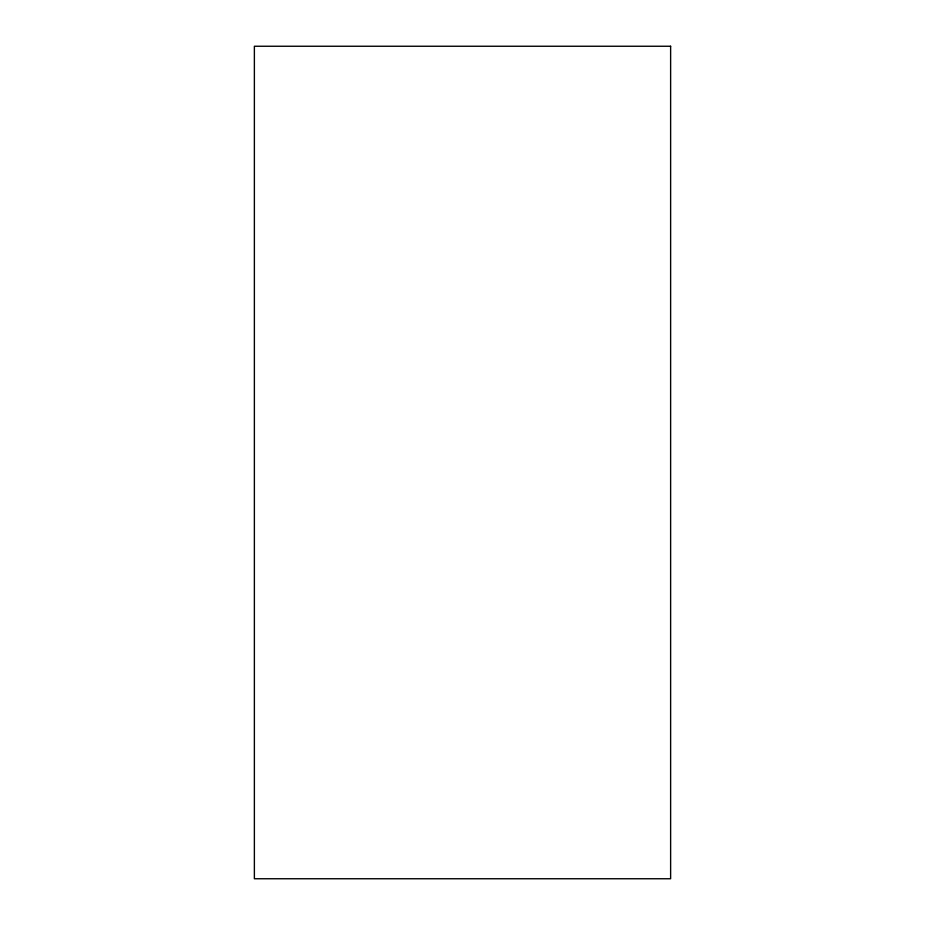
<?xml version="1.0" encoding="UTF-8"?>
<svg xmlns="http://www.w3.org/2000/svg" width="925" height="925" viewBox="0 0 925 925"><rect width="100%" height="100%" fill="white"/><g stroke="black" fill="none" stroke-linecap="round" stroke-linejoin="round"><path stroke-width="1.39" d="M670.625 46.25L254.375 46.25L254.375 878.75L670.625 878.75L670.625 46.25"/></g></svg>
